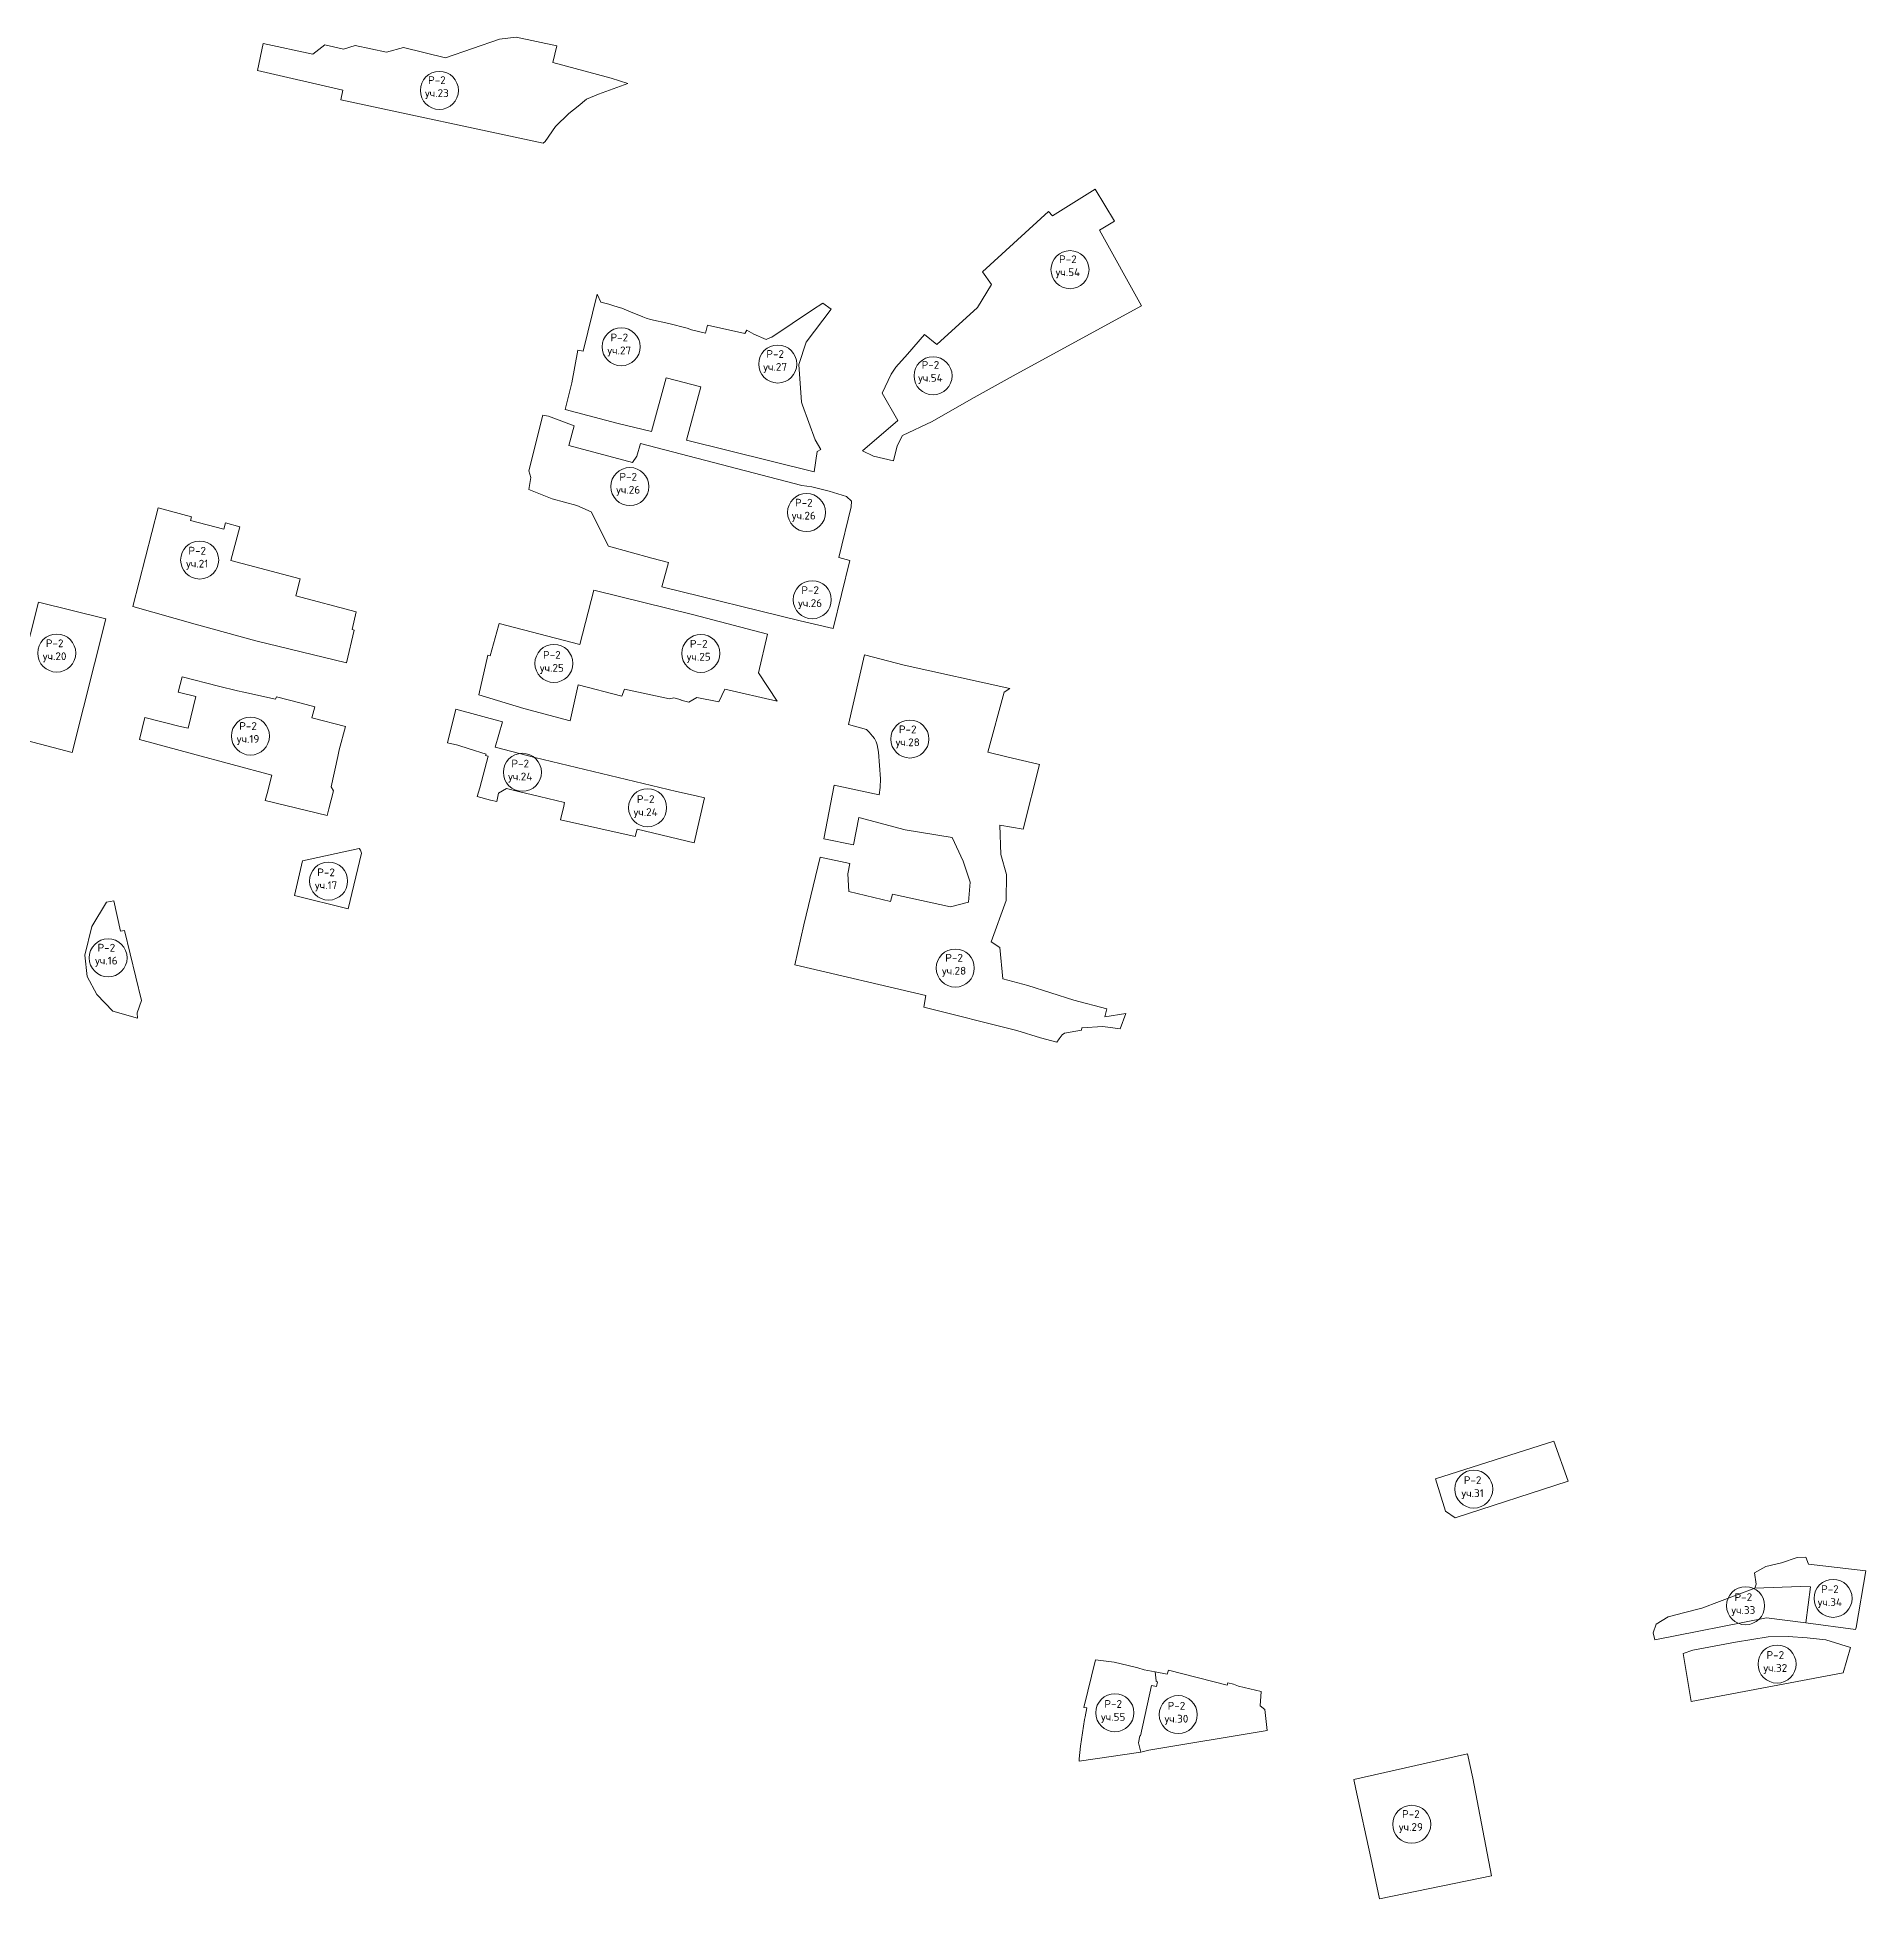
# Model space of a CAD drawing. Extents: x 1393221 to 1399622, y 357729 to 360833.
# Drawn here: x 1394868 to 1396406, y 359267 to 360833 of the extents above; entities that cross this region are included whole.
import ezdxf

# ---------------------------------------------------------------- set-up
doc = ezdxf.new("R2010")
doc.units = 0
doc.header["$MEASUREMENT"] = 0
doc.layers.add('Р-2', color=140, linetype='Continuous')
doc.styles.get("Standard").update_dxf_attribs({"font": 'simplex.shx'})

msp = doc.modelspace()

# ---------------------------------------------------------------- linework, layer by layer
at = {"layer": 'Р-2', "lineweight": 20}
for points in [[(1395301.6, 360811.9), (1395304.9, 360826), (1395270.6, 360833.1), (1395256.6, 360831.5), (1395211.2, 360815.7), (1395175.9, 360824.6), (1395161.5, 360820.5), (1395135.2, 360826.2), (1395125.4, 360823.2), (1395109.8, 360826.7), (1395099.7, 360819), (1395058, 360828), (1395053, 360805.2), (1395124.8, 360788.5), (1395123.1, 360780.6), (1395293.3, 360744.1), (1395295.1, 360745.5), (1395303.8, 360758), (1395315.1, 360769.1), (1395322.9, 360775.1), (1395329.9, 360780.9), (1395339.8, 360785.2), (1395364.7, 360794.2), (1395350.7, 360798.6), (1395301.6, 360811.9)], [(1395587.9, 360476.8), (1395591, 360489.4), (1395595.5, 360498.1), (1395620.6, 360509.8), (1395653.3, 360528.6), (1395691.1, 360549.7), (1395796.5, 360607.2), (1395761.2, 360670.7), (1395773.8, 360678.5), (1395757.6, 360705.3), (1395721.9, 360683), (1395718.3, 360686.5), (1395663, 360635.7), (1395670.5, 360625), (1395658.7, 360605.7), (1395624.4, 360574.5), (1395614, 360583), (1395599.7, 360566.6), (1395590, 360555.6), (1395586, 360549.6), (1395578.4, 360533.8), (1395591.7, 360510.8), (1395561.9, 360485.1), (1395571.1, 360480.8), (1395587.9, 360476.8)], [(1395311.8, 360520), (1395355.3, 360508.5), (1395384.6, 360501.4), (1395396.9, 360546.6), (1395425.9, 360538.9), (1395414, 360494), (1395521.3, 360467.6), (1395523.9, 360484.6), (1395527, 360486.4), (1395522.2, 360494.4), (1395511.5, 360523.7), (1395510.6, 360526.2), (1395508.5, 360557.7), (1395514.6, 360576.5), (1395535.6, 360604.4), (1395528.5, 360609.4), (1395519.8, 360603.8), (1395485.7, 360580.9), (1395483.9, 360580.2), (1395481, 360578.9), (1395470.7, 360583.4), (1395464.6, 360586.8), (1395463.1, 360584), (1395431.7, 360590.8), (1395430, 360584.1), (1395418.2, 360587), (1395414.4, 360588.4), (1395399, 360592.2), (1395383.7, 360595.7), (1395380.1, 360596.7), (1395377.1, 360597.8), (1395366.9, 360602.1), (1395359.5, 360605.1), (1395357.2, 360605.8), (1395351.2, 360607.7), (1395348.7, 360608.6), (1395341.9, 360610.3), (1395338.8, 360616.9), (1395327.1, 360569.1), (1395322.6, 360569.9), (1395317.4, 360542.5), (1395311.8, 360520)], [(1395509.6, 360342.1), (1395537.3, 360335.7), (1395551.2, 360393), (1395542.1, 360395.3), (1395552.3, 360438), (1395552.6, 360442.8), (1395548.5, 360446.7), (1395533.9, 360451.3), (1395519.4, 360454.8), (1395511, 360456.1), (1395375.3, 360491.2), (1395372.3, 360480.8), (1395368.6, 360475.4), (1395314.9, 360489.6), (1395319.5, 360506.3), (1395297.8, 360514.2), (1395293.2, 360515.3), (1395281.3, 360468.4), (1395283, 360462.8), (1395281.2, 360452.6), (1395300.9, 360444.8), (1395321.7, 360439.3), (1395333.8, 360433.8), (1395348.2, 360405), (1395384.9, 360394.8), (1395398.7, 360391.3), (1395393.2, 360370.7), (1395509.6, 360342.1)], [(1395128.1, 360306.9), (1395134.5, 360334.4), (1395132.8, 360334.9), (1395136.1, 360349.6), (1395085.3, 360363.1), (1395089, 360377.5), (1395030.6, 360392.9), (1395038.3, 360421.3), (1395026.3, 360424.6), (1395024.8, 360419.2), (1394996.8, 360426.5), (1394997.6, 360429.7), (1394969.5, 360437.2), (1394948.3, 360354.3), (1395000.6, 360339.4), (1395051.7, 360325.3), (1395128.1, 360306.9)], [(1395316, 360258), (1395322.7, 360288.4), (1395359.6, 360278.7), (1395361.9, 360284.7), (1395399.7, 360276.6), (1395403.3, 360277.3), (1395409.4, 360275.7), (1395409.3, 360275.4), (1395416, 360273.8), (1395422.7, 360277.6), (1395441.2, 360274), (1395446.2, 360284.6), (1395490.1, 360274.6), (1395474.6, 360298.4), (1395482, 360331), (1395419.1, 360347.4), (1395336.1, 360368), (1395324.1, 360322.3), (1395256.5, 360339.9), (1395255.9, 360337.9), (1395248.8, 360312.7), (1395246.9, 360313.2), (1395239.4, 360279.8), (1395239.4, 360279.8), (1395277, 360268.3), (1395316, 360258)], [(1394868.9, 360357.8), (1394925.5, 360343.8), (1394897.2, 360231.3), (1394793.6, 360258.6), (1394802.3, 360295.8), (1394850.6, 360283.8), (1394855.2, 360303.4), (1394868.9, 360357.8)], [(1395765.9, 360009.1), (1395783.5, 360011.8), (1395778.8, 359998.8), (1395764.2, 360000.8), (1395746.4, 359999.7), (1395746.1, 359997.8), (1395731.9, 359995.1), (1395730, 359993.7), (1395727.4, 359990.5), (1395725.5, 359987.6), (1395711.7, 359991.3), (1395691.8, 359997.5), (1395613.5, 360017.1), (1395615.3, 360026.9), (1395505.1, 360052.6), (1395512.7, 360086.5), (1395526.4, 360143.2), (1395551.3, 360138.1), (1395549.6, 360129.4), (1395550.6, 360114.5), (1395585.4, 360106.1), (1395587.1, 360112.1), (1395636.1, 360101.6), (1395651.2, 360105.4), (1395652.6, 360122.4), (1395646.7, 360139.9), (1395637.3, 360159.9), (1395597.8, 360166.3), (1395558.9, 360176.6), (1395554.3, 360153.6), (1395529.4, 360158.7), (1395538.2, 360203.9), (1395575.9, 360195.8), (1395576.9, 360201.8), (1395577.2, 360209.3), (1395575.5, 360231.7), (1395574.4, 360237.8), (1395573.4, 360240.3), (1395572, 360243), (1395570.5, 360245.1), (1395567.7, 360248.5), (1395565.4, 360250.7), (1395550.2, 360254.9), (1395563.6, 360313.4), (1395597.1, 360304.7), (1395686, 360285.3), (1395681.1, 360282.2), (1395667.3, 360231.7), (1395684.5, 360227.5), (1395700.2, 360223.7), (1395710.9, 360221.2), (1395697.1, 360166.9), (1395677.6, 360170.2), (1395678.2, 360145.6), (1395683.1, 360128.7), (1395682.7, 360106.8), (1395670.3, 360072), (1395677.5, 360067.3), (1395680, 360040.8), (1395701, 360035.2), (1395739.7, 360023), (1395767.5, 360015.7), (1395765.9, 360009.1)], [(1394958.4, 360260.7), (1394953.8, 360242.2), (1394998.5, 360230.3), (1395065.3, 360212.4), (1395061.2, 360197), (1395059.6, 360190.9), (1395111.8, 360178.3), (1395113.1, 360183.9), (1395117, 360199.1), (1395115.1, 360202.4), (1395120.7, 360228.1), (1395121.9, 360233.5), (1395127.1, 360253.2), (1395098.8, 360260.6), (1395101.3, 360269.7), (1395089.9, 360272.8), (1395069, 360278.3), (1395068.4, 360276.1), (1395041.7, 360282), (1395036.2, 360283.2), (1395020.3, 360287.3), (1394989.8, 360295), (1394986.5, 360282.2), (1395001.2, 360278.4), (1394994.7, 360251.7), (1394988, 360253.1), (1394958.4, 360260.7)], [(1395259.3, 360257.2), (1395219.9, 360267.7), (1395212.8, 360239.5), (1395221.6, 360237.4), (1395231.2, 360234.4), (1395245.4, 360230), (1395245, 360228.8), (1395247.2, 360228.2), (1395240, 360201.7), (1395237.8, 360194.4), (1395249.1, 360191.2), (1395254.3, 360190), (1395255.8, 360197.2), (1395262.6, 360201.1), (1395272.7, 360198.6), (1395290.3, 360194.2), (1395311.2, 360189.4), (1395310.7, 360186.3), (1395308.1, 360174.6), (1395370.7, 360160.7), (1395372.5, 360166.8), (1395420.3, 360155.4), (1395429, 360193.3), (1395422, 360195), (1395405.4, 360198.6), (1395286.3, 360227.1), (1395253.1, 360235.9), (1395259.3, 360257.2)], [(1395129.5, 360099.9), (1395140.6, 360146.8), (1395139.7, 360149.1), (1395138.5, 360150.7), (1395090.9, 360140.1), (1395084.2, 360111.1), (1395129.5, 360099.9)], [(1394952.1, 360007.9), (1394952, 360012.4), (1394955.6, 360022.8), (1394941.3, 360081.7), (1394937.8, 360081), (1394932.2, 360106.5), (1394926, 360105.3), (1394913.8, 360084.9), (1394907.8, 360060.9), (1394910, 360043), (1394918, 360027.7), (1394931.5, 360013.8), (1394952.1, 360007.9)], [(1396043.8, 359620.4), (1396143.4, 359651.9), (1396155.4, 359618.4), (1396060.3, 359587.4), (1396052.2, 359593.2), (1396043.8, 359620.4)], [(1396397.7, 359495.3), (1396405.8, 359542.9), (1396357.6, 359548.4), (1396355.3, 359554.3), (1396348, 359554.2), (1396334.9, 359549.7), (1396321.7, 359546.6), (1396312.3, 359541.3), (1396313.7, 359531.7), (1396312.4, 359528.4), (1396350.9, 359529.8), (1396359.4, 359529.4), (1396355.4, 359499.2), (1396397.2, 359493.5), (1396397.7, 359495.3)], [(1396228.3, 359484.9), (1396322.2, 359503.4), (1396355.4, 359499.2), (1396359.4, 359529.4), (1396350.9, 359529.8), (1396312.4, 359528.4), (1396267.8, 359511.5), (1396253.7, 359507.7), (1396239.5, 359504.1), (1396229.6, 359498.1), (1396226.9, 359490.6), (1396228.3, 359484.9)], [(1396259, 359433), (1396386.9, 359457), (1396393, 359478.4), (1396372.1, 359484.7), (1396356.5, 359486.5), (1396340.4, 359487.6), (1396323.6, 359487.2), (1396296.1, 359482.9), (1396260.4, 359476.1), (1396252.2, 359473.3), (1396259, 359433)], [(1395744.2, 359384.8), (1395745.3, 359395.4), (1395748.7, 359417.8), (1395749.3, 359420), (1395750.6, 359427.5), (1395748.1, 359427.9), (1395758, 359468.1), (1395773.7, 359466.1), (1395785.4, 359463.2), (1395793.5, 359461.2), (1395798.8, 359459.7), (1395808.2, 359457.9), (1395809, 359450.2), (1395808.9, 359449.8), (1395810.1, 359449.5), (1395809.2, 359445.6), (1395804.9, 359446.5), (1395795.9, 359403.9), (1395795.3, 359404.1), (1395794.1, 359398.2), (1395796.1, 359390.2), (1395744.3, 359382.6), (1395744.2, 359384.8)], [(1395794.1, 359398.2), (1395796.1, 359390.2), (1395802.7, 359391.9), (1395902.2, 359408.5), (1395900.3, 359426.3), (1395896.4, 359429.3), (1395897.4, 359441.4), (1395878.1, 359445.8), (1395873.9, 359447.6), (1395869.3, 359448.6), (1395868.8, 359446.6), (1395819.4, 359459.3), (1395818.3, 359456), (1395808.2, 359457.9), (1395809, 359450.2), (1395808.9, 359449.8), (1395810.1, 359449.5), (1395809.2, 359445.6), (1395804.9, 359446.5), (1395795.9, 359403.9), (1395795.3, 359404.1), (1395794.1, 359398.2)], [(1395975.1, 359367.2), (1395976.9, 359359.1), (1395989.5, 359301.3), (1395996.9, 359267), (1396091, 359286.2), (1396075.2, 359368.4), (1396070.9, 359388.8), (1395975.1, 359367.2)]]:
    msp.add_lwpolyline(points, dxfattribs=at)
at = {"layer": 'Р-2', "lineweight": 0}
for centre in [(1395206.1, 360788.4), (1395736.5, 360637.6), (1395359, 360572.7), (1395490.7, 360558.2), (1395621.3, 360548.3), (1395366.3, 360455.1), (1395514.9, 360433.3), (1395004.5, 360393.3), (1395519.7, 360359.9), (1394884.3, 360315), (1395302.4, 360306.3), (1395426, 360314.7), (1395047.2, 360245.2), (1395601.8, 360242.7), (1395275.9, 360214.7), (1395381.2, 360184.9), (1395112.9, 360123.2), (1394927.5, 360058.6), (1395640, 360050), (1396076.1, 359611.6), (1396378.3, 359519.7), (1396304.7, 359513.5), (1396331.2, 359464.4), (1395774.2, 359423.5), (1395827.5, 359421.9), (1396023.9, 359329.6)]:
    msp.add_circle(centre, 16, dxfattribs=at)

# ---------------------------------------------------------------- texts
at = {"layer": 'Р-2', "char_height": 6.53, "width": 6.533, "attachment_point": 2}
for s, insert in [('Р-2\\Pуч.23', (1395204, 360800.3)), ('Р-2\\Pуч.54', (1395734.7, 360649.6)), ('Р-2\\Pуч.27', (1395357.4, 360583.8)), ('Р-2\\Pуч.27', (1395488.5, 360569.9)), ('Р-2\\Pуч.54', (1395619.1, 360560.7)), ('Р-2\\Pуч.26', (1395364.9, 360466.6)), ('Р-2\\Pуч.26', (1395512.6, 360444.8)), ('Р-2\\Pуч.21', (1395002.4, 360404.4)), ('Р-2\\Pуч.26', (1395517.9, 360371.2)), ('Р-2\\Pуч.20', (1394882.5, 360326.5)), ('Р-2\\Pуч.25', (1395424.2, 360326.1)), ('Р-2\\Pуч.25', (1395300.7, 360316.7)), ('Р-2\\Pуч.19', (1395045.2, 360256.9)), ('Р-2\\Pуч.28', (1395600, 360254.1)), ('Р-2\\Pуч.24', (1395274.1, 360225.3)), ('Р-2\\Pуч.24', (1395379.6, 360195.4)), ('Р-2\\Pуч.17', (1395110.8, 360133.8)), ('Р-2\\Pуч.16', (1394926, 360070.4)), ('Р-2\\Pуч.28', (1395639, 360061.9)), ('Р-2\\Pуч.31', (1396075.1, 359622.4)), ('Р-2\\Pуч.33', (1396302.8, 359524)), ('Р-2\\Pуч.34', (1396375.6, 359530.7)), ('Р-2\\Pуч.32', (1396329.7, 359475.3)), ('Р-2\\Pуч.55', (1395772.8, 359434.1)), ('Р-2\\Pуч.30', (1395826, 359432.6)), ('Р-2\\Pуч.29', (1396023.2, 359341.5))]:
    msp.add_mtext(s, dxfattribs=dict(at, insert=insert))

doc.saveas('drawing.dxf')
